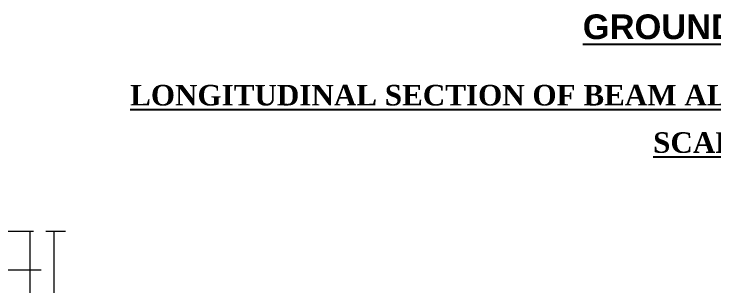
# Model space of a CAD drawing. Header units: inches. Extents: x -9998782 to 66725, y -6520505 to 8308.
# Drawn here: x -4995601 to -4995260.2, y -3258574.6 to -3258442 of the extents above; entities that cross this region are included whole.
import ezdxf
from ezdxf.enums import TextEntityAlignment as Align

# ---------------------------------------------------------------- set-up
doc = ezdxf.new("R2010")
doc.units = ezdxf.units.IN
doc.header["$LTSCALE"] = 2
doc.header["$MEASUREMENT"] = 0
doc.linetypes.add('ACAD_ISO02W100', pattern=[15, 12, -3])
doc.layers.get('0').update_dxf_attribs({"linetype": 'CONTINUOUS'})
for name, color, linetype, lineweight in [('HATCH', 60, 'ACAD_ISO02W100', 13), ('OUTLINE', 1, 'CONTINUOUS', 25), ('Rebars', 1, 'CONTINUOUS', 13), ('STIRRUPS', 14, 'CONTINUOUS', 18), ('TEXT', 181, 'CONTINUOUS', 25)]:
    doc.layers.add(name, color=color, linetype=linetype, lineweight=lineweight)
doc.styles.add('STYLE1', font='arialbd.ttf')

# ---------------------------------------------------------------- blocks, each defined once
blk = doc.blocks.new('WEDF')
at = {"layer": 'HATCH'}
blk.add_line((91089.91, -154807.32), (91129.46, -154807.32), dxfattribs=at)
at = {"layer": 'OUTLINE', "lineweight": 18, "ltscale": 0.1}
blk.add_line((91123.76, -154807.32), (91123.76, -155179.59), dxfattribs=at)
at = {"layer": 'Rebars'}
blk.add_line((91112.03, -154807.32), (91112.03, -154925.31), dxfattribs=at)
at = {"layer": 'STIRRUPS', "ltscale": 0.1}
blk.add_line((91062.27, -154826.08), (91117.55, -154826.08), dxfattribs=at)

msp = doc.modelspace()

# ---------------------------------------------------------------- block references
at = {"color": 5, "lineweight": 35}
msp.add_blockref('WEDF', (-5086705.35, -3103740.22), dxfattribs=at)

# ---------------------------------------------------------------- texts
at = {"layer": 'TEXT', "style": 'STYLE1'}
msp.add_text('%%UGROUND FLOOR', height=12, dxfattribs=at).set_placement((-4995255.59, -3258448.22), align=Align.MIDDLE_CENTER)
at = {"layer": 'TEXT', "char_height": 10, "width": 450.6233, "attachment_point": 3, "style": 'STYLE1'}
for s, insert in [('{\\fTimes New Roman|b1|i0|c0|p18;\\LLONGITUDINAL SECTION OF BEAM ALONG  C-C}', (-4995185.35, -3258476.45)), ('{\\fTimes New Roman|b1|i0|c0|p18;\\LSCALE : 1" =2\'}', (-4995187.28, -3258499.46))]:
    msp.add_mtext(s, dxfattribs=dict(at, insert=insert))

doc.saveas('drawing.dxf')
